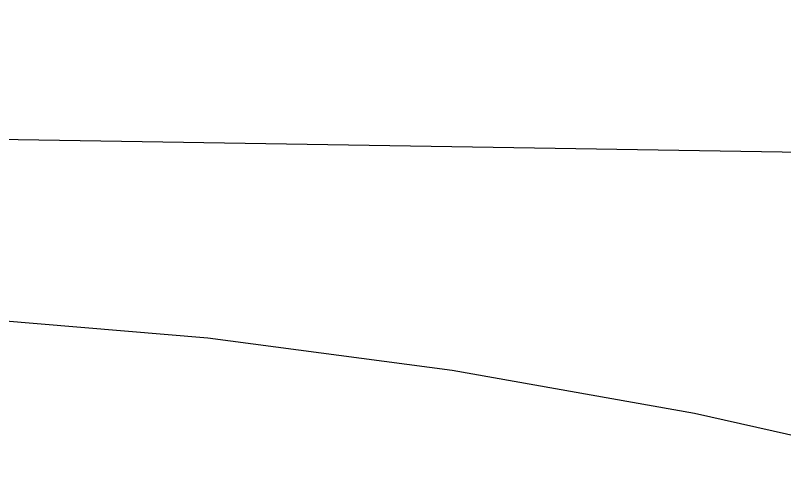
# Model space of a CAD drawing. Extents: x -68 to 264, y 51 to 115.
# Drawn here: x 69.8877 to 69.9882, y 76.1764 to 76.2356 of the extents above; entities that cross this region are included whole.
import ezdxf

# ---------------------------------------------------------------- set-up
doc = ezdxf.new("R2010")
doc.units = 0
doc.layers.get('0').update_dxf_attribs({"linetype": 'CONTINUOUS'})

msp = doc.modelspace()

# ---------------------------------------------------------------- linework, layer by layer
for p, q in [((68.88964, 76.23556), (70.18317, 76.21454)), ((69.91283, 76.19336), (69.88073, 76.19609)), ((69.94477, 76.18916), (69.91283, 76.19336)), ((69.97643, 76.18352), (69.94477, 76.18916)), ((70.0077, 76.17645), (69.97643, 76.18352))]:
    msp.add_line(p, q)

doc.saveas('drawing.dxf')
